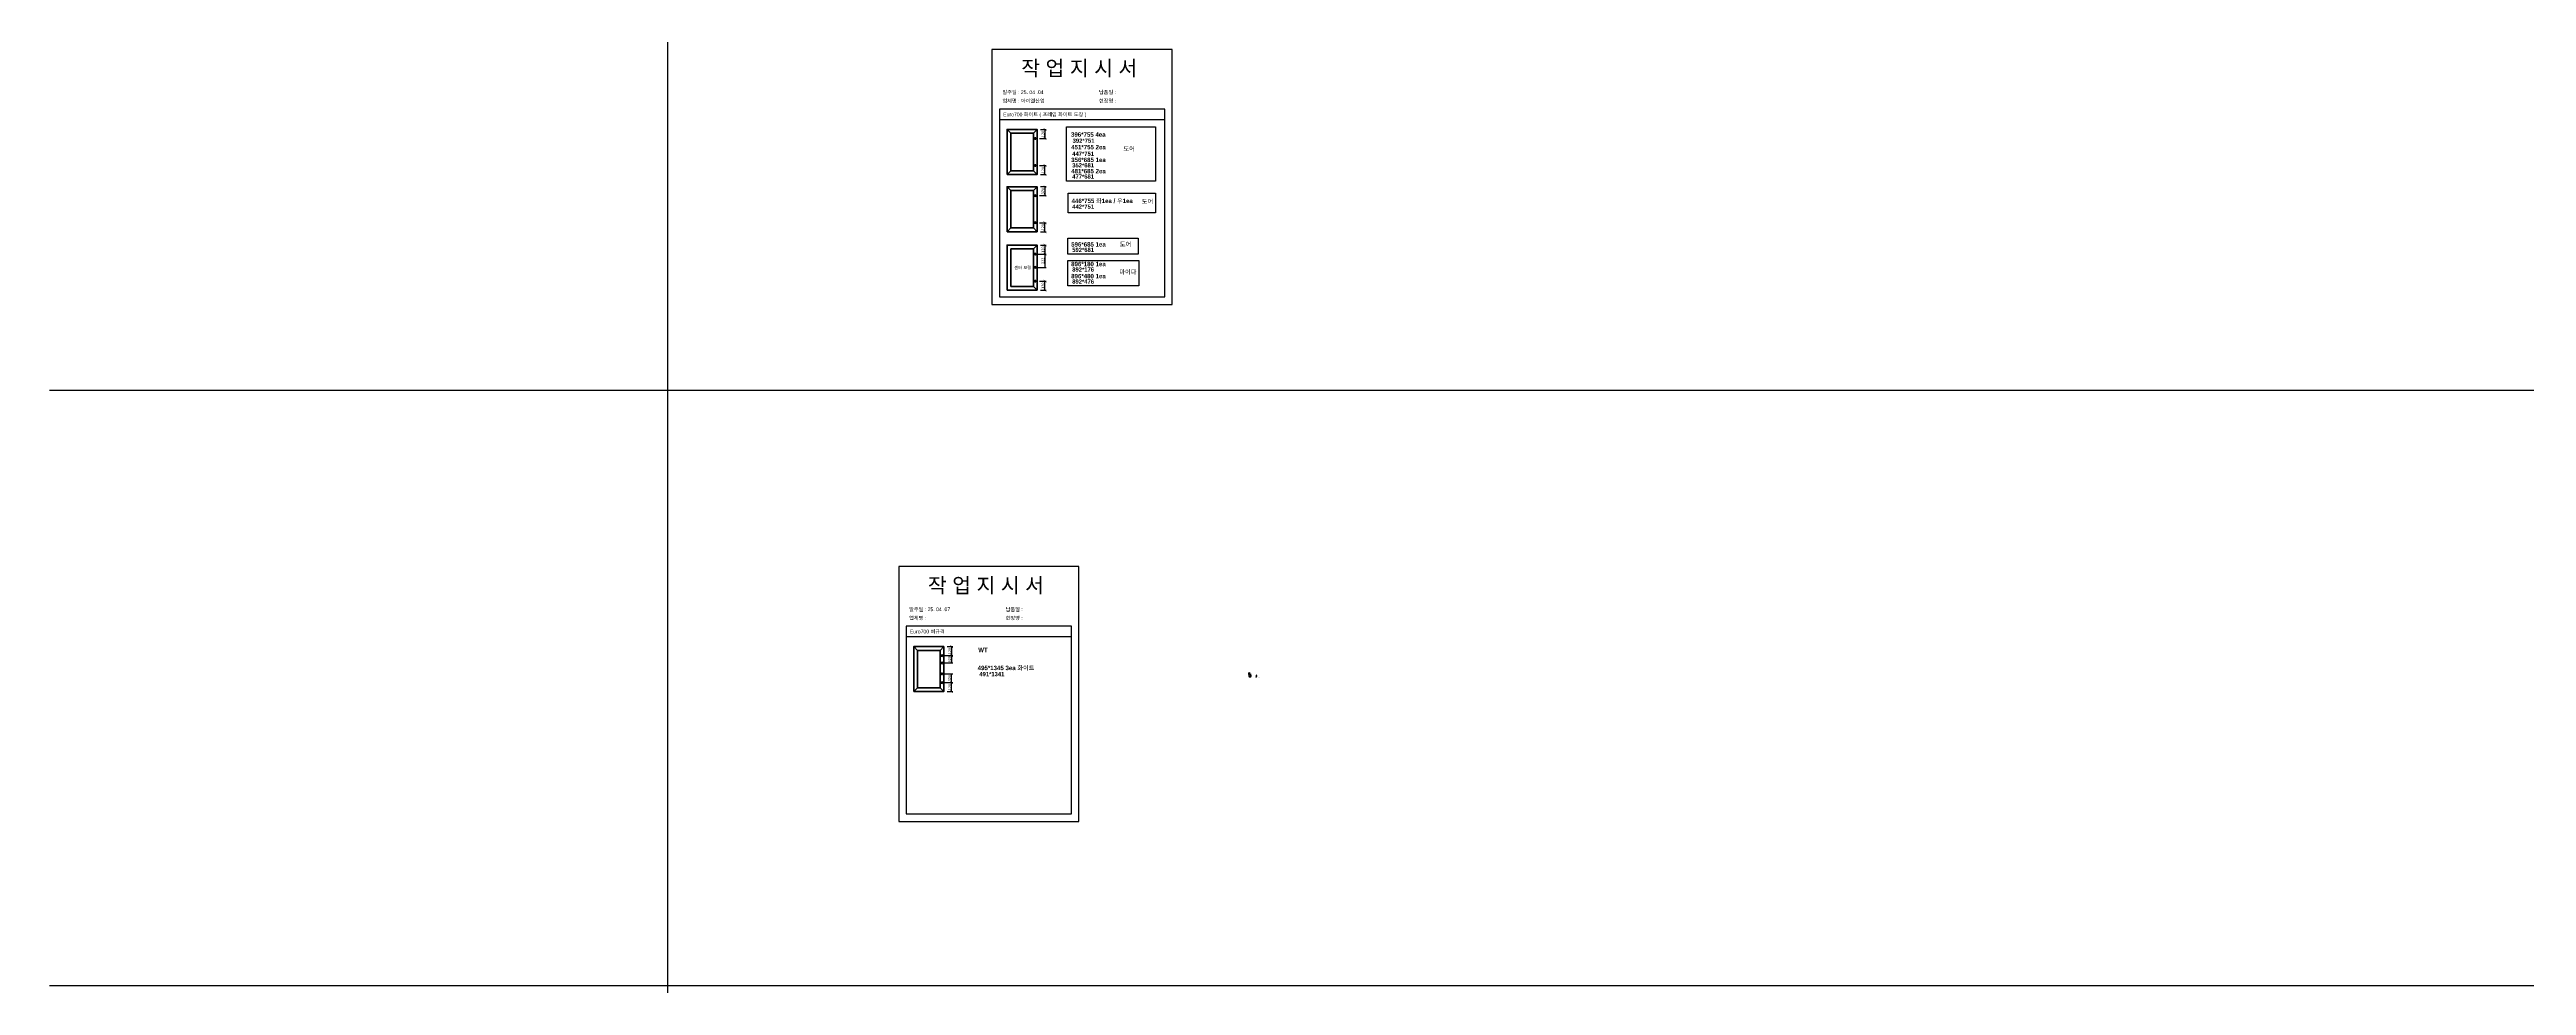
# Model space of a CAD drawing. Header units: millimetres. Extents: x -44117 to 256353, y -2095463 to 65325.
# Drawn here: x 104535 to 127628, y -54814 to -46088 of the extents above; entities that cross this region are included whole.
import ezdxf

# ---------------------------------------------------------------- set-up
doc = ezdxf.new("R2010")
doc.units = ezdxf.units.MM
doc.header["$LTSCALE"] = 10
doc.layers.add('Layer1', color=7, linetype='Continuous', lineweight=70)
doc.styles.add('H', font='NGULIM.TTF')
doc.dimstyles.new('ISO-25', dxfattribs={"dimtxt": 2.5, "dimasz": 2.5, "dimexe": 1, "dimexo": 1, "dimtad": 1, "dimtxsty": 'Standard', "dimblk": 'ARCHTICK', "dimcen": 2.5, "dimadec": 0, "dimazin": 0, "dimtfac": 1, "dimtmove": 0, "dimatfit": 3, "dimfxl": 0, "dimarcsym": 0})

# ---------------------------------------------------------------- blocks, each defined once
blk = doc.blocks.new('_ArchTick')
at = {"color": 0, "linetype": 'ByBlock', "const_width": 0.15}
blk.add_lwpolyline([(-0.5, -0.5), (0.5, 0.5)], dxfattribs=at)
blk = doc.blocks.new('*D2315')
at = {"color": 0, "lineweight": -2}
for p, q in [((113766, -47169), (113826, -47169)), ((113773, -47253), (113826, -47253)), ((113816, -47253), (113816, -47169))]:
    blk.add_line(p, q, dxfattribs=at)
at = {"layer": 'Defpoints', "color": 0}
for p in [(113736, -47169), (113743, -47253), (113816, -47169)]:
    blk.add_point(p, dxfattribs=at)
at = {"color": 0, "lineweight": -2, "xscale": 25, "yscale": 25, "zscale": 25}
for p, rotation in [((113816, -47169), 90), ((113816, -47253), 270)]:
    blk.add_blockref('_ArchTick', p, dxfattribs=dict(at, rotation=rotation))
at = {"color": 0, "insert": (113797, -47211), "char_height": 25, "attachment_point": 5, "rotation": 90}
blk.add_mtext('120', dxfattribs=at)
blk = doc.blocks.new('*D2316')
at = {"color": 0, "lineweight": -2}
for p, q in [((113773, -46833), (113826, -46833)), ((113816, -46833), (113816, -46917)), ((113766, -46917), (113826, -46917))]:
    blk.add_line(p, q, dxfattribs=at)
at = {"layer": 'Defpoints', "color": 0}
for p in [(113743, -46833), (113736, -46917), (113816, -46917)]:
    blk.add_point(p, dxfattribs=at)
at = {"color": 0, "lineweight": -2, "xscale": 25, "yscale": 25, "zscale": 25}
for p, rotation in [((113816, -46833), 90), ((113816, -46917), 270)]:
    blk.add_blockref('_ArchTick', p, dxfattribs=dict(at, rotation=rotation))
at = {"color": 0, "insert": (113797, -46875), "char_height": 25, "attachment_point": 5, "rotation": 90}
blk.add_mtext('120', dxfattribs=at)
blk = doc.blocks.new('*D2317')
at = {"color": 0, "lineweight": -2}
for p, q in [((113766, -47702), (113826, -47702)), ((113773, -47786), (113826, -47786)), ((113816, -47786), (113816, -47702))]:
    blk.add_line(p, q, dxfattribs=at)
at = {"layer": 'Defpoints', "color": 0}
for p in [(113736, -47702), (113743, -47786), (113816, -47702)]:
    blk.add_point(p, dxfattribs=at)
at = {"color": 0, "lineweight": -2, "xscale": 25, "yscale": 25, "zscale": 25}
for p, rotation in [((113816, -47702), 90), ((113816, -47786), 270)]:
    blk.add_blockref('_ArchTick', p, dxfattribs=dict(at, rotation=rotation))
at = {"color": 0, "insert": (113797, -47744), "char_height": 25, "attachment_point": 5, "rotation": 90}
blk.add_mtext('120', dxfattribs=at)
blk = doc.blocks.new('*D2318')
at = {"color": 0, "lineweight": -2}
for p, q in [((113766, -47450), (113826, -47450)), ((113773, -47366), (113826, -47366)), ((113816, -47366), (113816, -47450))]:
    blk.add_line(p, q, dxfattribs=at)
at = {"layer": 'Defpoints', "color": 0}
for p in [(113736, -47450), (113743, -47366), (113816, -47450)]:
    blk.add_point(p, dxfattribs=at)
at = {"color": 0, "lineweight": -2, "xscale": 25, "yscale": 25, "zscale": 25}
for p, rotation in [((113816, -47366), 90), ((113816, -47450), 270)]:
    blk.add_blockref('_ArchTick', p, dxfattribs=dict(at, rotation=rotation))
at = {"color": 0, "insert": (113797, -47408), "char_height": 25, "attachment_point": 5, "rotation": 90}
blk.add_mtext('370', dxfattribs=at)
blk = doc.blocks.new('*D2319')
at = {"color": 0, "lineweight": -2}
for p, q in [((113766, -48247), (113826, -48247)), ((113816, -48331), (113816, -48247)), ((113773, -48331), (113826, -48331))]:
    blk.add_line(p, q, dxfattribs=at)
at = {"layer": 'Defpoints', "color": 0}
for p in [(113736, -48247), (113816, -48247), (113743, -48331)]:
    blk.add_point(p, dxfattribs=at)
at = {"color": 0, "lineweight": -2, "xscale": 25, "yscale": 25, "zscale": 25}
for p, rotation in [((113816, -48247), 90), ((113816, -48331), 270)]:
    blk.add_blockref('_ArchTick', p, dxfattribs=dict(at, rotation=rotation))
at = {"color": 0, "insert": (113797, -48289), "char_height": 25, "attachment_point": 5, "rotation": 90}
blk.add_mtext('120', dxfattribs=at)
blk = doc.blocks.new('*D2320')
at = {"color": 0, "lineweight": -2}
for p, q in [((113766, -47995), (113826, -47995)), ((113773, -47911), (113826, -47911)), ((113816, -47911), (113816, -47995))]:
    blk.add_line(p, q, dxfattribs=at)
at = {"layer": 'Defpoints', "color": 0}
for p in [(113736, -47995), (113743, -47911), (113816, -47995)]:
    blk.add_point(p, dxfattribs=at)
at = {"color": 0, "lineweight": -2, "xscale": 25, "yscale": 25, "zscale": 25}
for p, rotation in [((113816, -47911), 90), ((113816, -47995), 270)]:
    blk.add_blockref('_ArchTick', p, dxfattribs=dict(at, rotation=rotation))
at = {"color": 0, "insert": (113797, -47953), "char_height": 25, "attachment_point": 5, "rotation": 90}
blk.add_mtext('120', dxfattribs=at)
blk = doc.blocks.new('*D2321')
at = {"color": 0, "lineweight": -2}
for p, q in [((113740, -47995), (113826, -47995)), ((113816, -47995), (113816, -48119)), ((113740, -48119), (113826, -48119))]:
    blk.add_line(p, q, dxfattribs=at)
at = {"layer": 'Defpoints', "color": 0}
for p in [(113725, -47995), (113725, -48119), (113816, -48119)]:
    blk.add_point(p, dxfattribs=at)
at = {"color": 0, "lineweight": -2, "xscale": 10, "yscale": 10, "zscale": 10}
for p, rotation in [((113816, -47995), 90), ((113816, -48119), 270)]:
    blk.add_blockref('_ArchTick', p, dxfattribs=dict(at, rotation=rotation))
at = {"color": 0, "insert": (113797, -48057), "char_height": 25, "attachment_point": 5, "rotation": 90}
blk.add_mtext('222', dxfattribs=at)
blk = doc.blocks.new('*D2322')
at = {"color": 0, "lineweight": -2}
for p, q in [((112896, -51990), (112956, -51990)), ((112903, -52074), (112956, -52074)), ((112946, -52074), (112946, -51990))]:
    blk.add_line(p, q, dxfattribs=at)
at = {"layer": 'Defpoints', "color": 0}
for p in [(112866, -51990), (112873, -52074), (112946, -51990)]:
    blk.add_point(p, dxfattribs=at)
at = {"color": 0, "lineweight": -2, "xscale": 25, "yscale": 25, "zscale": 25}
for p, rotation in [((112946, -51990), 90), ((112946, -52074), 270)]:
    blk.add_blockref('_ArchTick', p, dxfattribs=dict(at, rotation=rotation))
at = {"color": 0, "insert": (112927, -52032), "char_height": 25, "attachment_point": 5, "rotation": 90}
blk.add_mtext('120', dxfattribs=at)
blk = doc.blocks.new('*D2323')
at = {"color": 0, "lineweight": -2}
for p, q in [((112903, -51654), (112956, -51654)), ((112946, -51654), (112946, -51738)), ((112896, -51738), (112956, -51738))]:
    blk.add_line(p, q, dxfattribs=at)
at = {"layer": 'Defpoints', "color": 0}
for p in [(112873, -51654), (112866, -51738), (112946, -51738)]:
    blk.add_point(p, dxfattribs=at)
at = {"color": 0, "lineweight": -2, "xscale": 25, "yscale": 25, "zscale": 25}
for p, rotation in [((112946, -51654), 90), ((112946, -51738), 270)]:
    blk.add_blockref('_ArchTick', p, dxfattribs=dict(at, rotation=rotation))
at = {"color": 0, "insert": (112927, -51696), "char_height": 25, "attachment_point": 5, "rotation": 90}
blk.add_mtext('120', dxfattribs=at)
blk = doc.blocks.new('*D2324')
at = {"color": 0, "lineweight": -2}
for p, q in [((112881, -51738), (112956, -51738)), ((112881, -51807), (112956, -51807)), ((112946, -51738), (112946, -51807))]:
    blk.add_line(p, q, dxfattribs=at)
at = {"layer": 'Defpoints', "color": 0}
for p in [(112866, -51738), (112866, -51807), (112946, -51807)]:
    blk.add_point(p, dxfattribs=at)
at = {"color": 0, "lineweight": -2, "xscale": 10, "yscale": 10, "zscale": 10}
for p, rotation in [((112946, -51738), 90), ((112946, -51807), 270)]:
    blk.add_blockref('_ArchTick', p, dxfattribs=dict(at, rotation=rotation))
at = {"color": 0, "insert": (112927, -51773), "char_height": 25, "attachment_point": 5, "rotation": 90}
blk.add_mtext('320', dxfattribs=at)
blk = doc.blocks.new('*D2325')
at = {"color": 0, "lineweight": -2}
for p, q in [((112881, -51908), (112956, -51908)), ((112946, -51990), (112946, -51908)), ((112881, -51990), (112956, -51990))]:
    blk.add_line(p, q, dxfattribs=at)
at = {"layer": 'Defpoints', "color": 0}
for p in [(112866, -51908), (112946, -51908), (112866, -51990)]:
    blk.add_point(p, dxfattribs=at)
at = {"color": 0, "lineweight": -2, "xscale": 10, "yscale": 10, "zscale": 10}
for p, rotation in [((112946, -51908), 90), ((112946, -51990), 270)]:
    blk.add_blockref('_ArchTick', p, dxfattribs=dict(at, rotation=rotation))
at = {"color": 0, "insert": (112927, -51949), "char_height": 25, "attachment_point": 5, "rotation": 90}
blk.add_mtext('320', dxfattribs=at)

msp = doc.modelspace()

# ---------------------------------------------------------------- linework, layer by layer
for p, q in [((114932.00732, -46642.69888), (113392.00732, -46642.69888)), ((114932.00732, -46742.69888), (113392.00732, -46742.69888)), ((114061.98984, -51464.04576), (112521.98984, -51464.04576)), ((114061.98984, -51564.04576), (112521.98984, -51564.04576)), ((115718.16994, -51915.45777), (115718.16994, -51900.45777)), ((115718.16994, -51915.45777), (115718.16994, -51933.45777)), ((115718.66994, -51899.95777), (115725.66994, -51899.95777)), ((115719.56994, -51902.95777), (115719.56994, -51913.95777)), ((115735.66994, -51913.95777), (115719.56994, -51913.95777)), ((115719.66994, -51934.95777), (115735.66994, -51934.95777)), ((115725.66994, -51902.45777), (115720.06994, -51902.45777)), ((115726.16994, -51900.45777), (115726.16994, -51901.95777)), ((115729.66994, -51920.65777), (115729.66994, -51915.45777)), ((115729.66994, -51915.45777), (115737.16994, -51915.45777)), ((115736.86994, -51920.65777), (115729.66994, -51920.65777)), ((115737.16994, -51915.45777), (115737.16994, -51915.45777)), ((115737.16994, -51933.45777), (115737.16994, -51920.95777)), ((115788.66646, -51938.12552), (115782.56571, -51938.12552)), ((115787.96571, -51922.02552), (115783.46571, -51922.02552)), ((115783.46571, -51922.02552), (115783.46571, -51932.22552)), ((115783.46571, -51932.22552), (115787.96571, -51932.22552)), ((115788.86571, -51933.42552), (115783.46571, -51933.42552)), ((115783.46571, -51933.42552), (115783.46571, -51937.12552)), ((115783.46571, -51937.12552), (115788.86552, -51937.12552)), ((115783.66571, -51920.82552), (115788.86571, -51920.82552)), ((115787.96571, -51923.72552), (115787.96571, -51922.02552)), ((115787.96571, -51932.22552), (115787.96571, -51930.82552)), ((115788.66571, -51924.22552), (115788.46571, -51924.22552)), ((115788.46571, -51930.32552), (115788.66571, -51930.32552)), ((115789.16571, -51921.12552), (115789.16571, -51923.72552)), ((115789.16571, -51930.82552), (115789.16571, -51933.12552)), ((115789.16571, -51937.42571), (115789.16571, -51937.62584))]:
    msp.add_line(p, q)
at = {"color": 1}
for p, q in [((104535.41959, -49263.72375), (196804.56645, -49263.72375)), ((104535.41959, -54813.98423), (196804.56645, -54813.98423))]:
    msp.add_line(p, q, dxfattribs=at)
for p in [(110300.49669, 21924.9366), (110300.49669, 14161.07811), (110300.49669, 18584.38997), (110300.49669, 10820.53148), (110300.49669, 18627.87121), (110300.49669, 10864.01272), (110300.49669, 15287.32457), (110300.49669, 7523.46608), (110300.49669, 3746.75115), (110300.49669, 21924.9366), (110300.49669, 14161.07811), (110300.49669, 18584.38997), (110300.49669, 10820.53148), (110300.49669, 18627.87121), (110300.49669, 10864.01272), (110300.49669, 15287.32457), (110300.49669, 7523.46608), (110300.49669, 3746.75115), (110300.49669, 21924.9366), (110300.49669, 14161.07811), (110300.49669, 18584.38997), (110300.49669, 10820.53148), (110300.49669, 18627.87121), (110300.49669, 10864.01272), (110300.49669, 15287.32457), (110300.49669, 7523.46608), (110300.49669, 3746.75115), (110300.49669, 21924.9366), (110300.49669, 14161.07811), (110300.49669, 18584.38997), (110300.49669, 10820.53148), (110300.49669, 18627.87121), (110300.49669, 10864.01272), (110300.49669, 15287.32457), (110300.49669, 7523.46608), (110300.49669, 3746.75115), (110300.49669, 21924.9366), (110300.49669, 14161.07811), (110300.49669, 18584.38997), (110300.49669, 10820.53148), (110300.49669, 18627.87121), (110300.49669, 10864.01272), (110300.49669, 15287.32457), (110300.49669, 7523.46608), (110300.49669, 3746.75115), (110300.49669, 21924.9366), (110300.49669, 14161.07811), (110300.49669, 18584.38997), (110300.49669, 10820.53148), (110300.49669, 18627.87121), (110300.49669, 10864.01272), (110300.49669, 15287.32457), (110300.49669, 7523.46608), (110300.49669, 3746.75115), (110300.49669, 21924.9366), (110300.49669, 14161.07811), (110300.49669, 18584.38997), (110300.49669, 10820.53148), (110300.49669, 18627.87121), (110300.49669, 10864.01272), (110300.49669, 15287.32457), (110300.49669, 7523.46608), (110300.49669, 3746.75115), (110300.49669, 21924.9366), (110300.49669, 14161.07811), (110300.49669, 18584.38997), (110300.49669, 10820.53148), (110300.49669, 18627.87121), (110300.49669, 10864.01272), (110300.49669, 15287.32457), (110300.49669, 7523.46608), (110300.49669, 3746.75115), (110300.49669, 21924.9366), (110300.49669, 14161.07811), (110300.49669, 18584.38997), (110300.49669, 10820.53148), (110300.49669, 18627.87121), (110300.49669, 10864.01272), (110300.49669, 15287.32457), (110300.49669, 7523.46608), (110300.49669, 3746.75115), (110300.49669, 21924.9366), (110300.49669, 14161.07811), (110300.49669, 18584.38997), (110300.49669, 10820.53148), (110300.49669, 18627.87121), (110300.49669, 10864.01272), (110300.49669, 15287.32457), (110300.49669, 7523.46608), (110300.49669, 3746.75115), (110300.49669, 12702.87182), (110300.49669, 4939.01333), (110300.49669, 9362.32519), (110300.49669, 1598.4667), (110300.49669, 9405.80642), (110300.49669, 1641.94794), (110300.49669, 6065.25979), (110300.49669, -1698.5987), (110300.49669, -5475.31363), (110300.49669, 12702.87182), (110300.49669, 4939.01333), (110300.49669, 9362.32519), (110300.49669, 1598.4667), (110300.49669, 9405.80642), (110300.49669, 1641.94794), (110300.49669, 6065.25979), (110300.49669, -1698.5987), (110300.49669, -5475.31363), (110300.49669, 12702.87182), (110300.49669, 4939.01333), (110300.49669, 9362.32519), (110300.49669, 1598.4667), (110300.49669, 9405.80642), (110300.49669, 1641.94794), (110300.49669, 6065.25979), (110300.49669, -1698.5987), (110300.49669, -5475.31363), (110300.49669, 12702.87182), (110300.49669, 4939.01333), (110300.49669, 9362.32519), (110300.49669, 1598.4667), (110300.49669, 9405.80642), (110300.49669, 1641.94794), (110300.49669, 6065.25979), (110300.49669, -1698.5987), (110300.49669, -5475.31363), (110300.49669, 12702.87182), (110300.49669, 4939.01333), (110300.49669, 9362.32519), (110300.49669, 1598.4667), (110300.49669, 9405.80642), (110300.49669, 1641.94794), (110300.49669, 6065.25979), (110300.49669, -1698.5987), (110300.49669, -5475.31363)]:
    msp.add_xline(p, (0, 1), dxfattribs=at)
for points in [[(113322.00732, -48463.52916), (115002.00732, -48463.52916), (115002.00732, -46087.52916), (113322.00732, -46087.52916)], [(114016.53303, -46809.68184), (114846.39003, -46809.68184), (114846.39003, -47315.41186), (114016.53303, -47315.41186)], [(114032.62444, -47425.75296), (114846.39003, -47425.75296), (114846.39003, -47609.65479), (114032.62444, -47609.65479)], [(114030.03832, -47845.71003), (114685.18858, -47845.71003), (114685.18858, -47995.13026), (114030.03832, -47995.13026)], [(114029.67914, -48054.66489), (114689.67837, -48054.66489), (114689.67837, -48291.72584), (114029.67914, -48291.72584)], [(112451.98984, -53284.87603), (114131.98984, -53284.87603), (114131.98984, -50908.87603), (112451.98984, -50908.87603)]]:
    msp.add_lwpolyline(points, close=True)
for points in [[(113392.00732, -46642.69888), (113392.00732, -48393.52916), (114932.00732, -48393.52916), (114932.00732, -46642.69888)], [(112521.98984, -51464.04576), (112521.98984, -53214.87603), (114061.98984, -53214.87603), (114061.98984, -51464.04576)]]:
    msp.add_lwpolyline(points)
msp.add_lwpolyline([(115721.41994, -51929.75777, 1), (115721.41994, -51928.25777), (115719.66994, -51928.25777), (115719.66994, -51915.45777), (115728.16994, -51915.45777), (115728.16994, -51922.15777), (115735.66994, -51922.15777), (115735.66994, -51928.25777), (115733.91994, -51928.25777, 1), (115733.91994, -51929.75777), (115735.66994, -51929.75777), (115735.66994, -51933.45777), (115719.66994, -51933.45777), (115719.66994, -51929.75777)], format="xyb", close=True)
for centre, radius, start, end in [((115718.66994, -51900.45777), 0.5, 90, 180), ((115719.66994, -51933.45777), 1.5, 180, 270), ((115720.06994, -51902.95777), 0.5, 90, 180), ((115725.66994, -51900.45777), 0.5, 0, 90), ((115725.66994, -51901.95777), 0.5, 270, 0), ((115735.66994, -51915.45777), 1.5, 0, 90), ((115735.66994, -51933.45777), 1.5, 270, 0), ((115736.86994, -51920.95777), 0.3, 359.999999999, 89.999999999), ((115782.56571, -51937.82552), 0.3, 179.999999999, 269.999999999), ((115788.46571, -51923.72552), 0.5, 180, 270), ((115788.46571, -51930.82552), 0.5, 90, 180), ((115788.66646, -51937.62628), 0.49924, 269.876922996, 0.050980132), ((115788.66571, -51923.72552), 0.5, 270, 0), ((115788.66571, -51930.82552), 0.5, 0, 90), ((115788.86552, -51937.42571), 0.30019, 0.000000001, 90.000000001), ((115788.86571, -51921.12552), 0.3, 360, 90), ((115788.86571, -51933.12552), 0.3, 269.999999999, 359.999999999)]:
    msp.add_arc(centre, radius, start, end)
at = {"layer": 'Layer1'}
for p, q in [((113497.8364, -46867.95378), (113462.8364, -46832.95378)), ((113707.8364, -46867.95378), (113742.8364, -46832.95378)), ((113725.3364, -46906.45378), (113725.3364, -46927.45378)), ((113497.8364, -47217.95378), (113462.8364, -47252.95378)), ((113742.8364, -47252.95378), (113707.8364, -47217.95378)), ((113735.8364, -47168.95378), (113714.8364, -47168.95378)), ((113725.3364, -47158.45378), (113725.3364, -47179.45378)), ((113497.8364, -47401.26908), (113462.8364, -47366.26908)), ((113707.8364, -47401.26908), (113742.8364, -47366.26908)), ((113725.3364, -47439.76908), (113725.3364, -47460.76908)), ((113497.8364, -47751.26908), (113462.8364, -47786.26908)), ((113742.8364, -47786.26908), (113707.8364, -47751.26908)), ((113735.8364, -47702.26908), (113714.8364, -47702.26908)), ((113725.3364, -47691.76908), (113725.3364, -47712.76908)), ((113707.8364, -47946.07825), (113742.8364, -47911.07825)), ((113725.3364, -47984.57825), (113725.3364, -48005.57825)), ((113735.8364, -48247.07825), (113714.8364, -48247.07825)), ((113725.3364, -48108.49647), (113725.3364, -48129.49647)), ((113725.3364, -48236.57825), (113725.3364, -48257.57825)), ((113742.8364, -48331.07825), (113707.8364, -48296.07825)), ((112627.81892, -51689.30065), (112592.81892, -51654.30065)), ((112837.81892, -51689.30065), (112872.81892, -51654.30065)), ((112865.81892, -51807.14657), (112844.81892, -51807.14657)), ((112865.81892, -51908.42993), (112844.81892, -51908.42993)), ((112855.31892, -51727.80065), (112855.31892, -51748.80065)), ((112855.31892, -51796.64657), (112855.31892, -51817.64657)), ((112855.31892, -51897.92993), (112855.31892, -51918.92993)), ((112627.81892, -52039.30065), (112592.81892, -52074.30065)), ((112872.81892, -52074.30065), (112837.81892, -52039.30065)), ((112865.81892, -51990.30065), (112844.81892, -51990.30065)), ((112855.31892, -51979.80065), (112855.31892, -52000.80065))]:
    msp.add_line(p, q, dxfattribs=at)
for points in [[(113462.8364, -47252.95378), (113742.8364, -47252.95378), (113742.8364, -46832.95378), (113462.8364, -46832.95378)], [(113497.8364, -47217.95378), (113707.8364, -47217.95378), (113707.8364, -46867.95378), (113497.8364, -46867.95378)], [(113735.8364, -46916.95378), (113714.8364, -46916.95378)], [(113462.8364, -47786.26908), (113742.8364, -47786.26908), (113742.8364, -47366.26908), (113462.8364, -47366.26908)], [(113497.8364, -47751.26908), (113707.8364, -47751.26908), (113707.8364, -47401.26908), (113497.8364, -47401.26908)], [(113735.8364, -47450.26908), (113714.8364, -47450.26908)], [(113462.8364, -48331.07825), (113742.8364, -48331.07825), (113742.8364, -47911.07825), (113462.8364, -47911.07825)], [(113497.8364, -48296.07825), (113707.8364, -48296.07825), (113707.8364, -47946.07825), (113497.8364, -47946.07825)], [(113735.8364, -47995.07825), (113714.8364, -47995.07825)], [(113735.8364, -48118.99647), (113714.8364, -48118.99647)], [(112592.81892, -52074.30065), (112872.81892, -52074.30065), (112872.81892, -51654.30065), (112592.81892, -51654.30065)], [(112627.81892, -52039.30065), (112837.81892, -52039.30065), (112837.81892, -51689.30065), (112627.81892, -51689.30065)], [(112865.81892, -51738.30065), (112844.81892, -51738.30065)]]:
    msp.add_lwpolyline(points, close=True, dxfattribs=at)
for centre in [(113725.3364, -46916.95378), (113725.3364, -47168.95378), (113725.3364, -47450.26908), (113725.3364, -47702.26908), (113725.3364, -47995.07825), (113725.3364, -48118.99647), (113725.3364, -48247.07825), (112855.31892, -51738.30065), (112855.31892, -51807.14657), (112855.31892, -51908.42993), (112855.31892, -51990.30065)]:
    msp.add_circle(centre, 7, dxfattribs=at)

# ---------------------------------------------------------------- texts
at = {"lineweight": -3, "style": 'H'}
msp.add_text('FULL SIZE', height=2.299208, dxfattribs=at).set_placement((115799.07888, -51947.1018))
at = {"attachment_point": 1}
for s, width, gutter_width, heights, insert, char_height in [('{\\fGulim|b0|i0|c129|p50;작 업 지 시 서}', 3307.3198183, 12.5, [-155.84554], (113594.81392, -46191.69167), 140), ('{\\fGulim|b0|i0|c129|p50;업체명 : 아이엘산업}', 3307.3198183, 12.5, [38.2735], (113419.60457, -46549.06827), 34.3), ('{\\fGulim|b0|i0|c129|p50;발주일 : 25. 04 .04}', 3307.3198183, 12.5, [34.50412], (113419.60457, -46468.41209), 34.3), ('{\\fGulim|b0|i0|c129|p50;현장명 : }', 3307.3198183, 12.5, [-38.2735], (114319.58255, -46549.06827), 34.3), ('{\\fGulim|b0|i0|c129|p50;납품일 :}', 3307.3198183, 12.5, [-37.67976], (114319.58255, -46468.41209), 34.3), ('{\\fGulim|b0|i0|c129|p50;Euro700 화이트 ( 프레임 화이트 도장 )}', 3307.3198183, 12.5, [-43.16045], (113426.64677, -46675.73437), 34.3), ('{\\fGulim|b1|i0|c129|p50;\\P396*755 4ea}', 2645.8558546, 10, [-110.90333], (114058.73159, -46790.78878), 41.16), ('{\\fGulim|b1|i0|c129|p50;\\P451*755 2ea}', 2645.8558546, 10, [-110.90333], (114060.36702, -46908.48572), 41.16), ('{\\fGulim|b1|i0|c129|p50;\\P356*685 1ea}', 2645.8558546, 10, [-110.90333], (114060.36702, -47027.01619), 41.16), ('{\\fGulim|b1|i0|c129|p50;도어}', 2645.8558546, 10, [-45.73333], (114548.0131, -46992.54058), 41.16), ('{\\fGulim|b1|i0|c129|p50;\\P481*685 2ea}', 2645.8558546, 10, [-110.90333], (114060.36702, -47132.07729), 41.16), ('{\\fGulim|b1|i0|c129|p50;446*755 좌1ea / 우1ea}', 2645.8558546, 10, [52.00655], (114064.34636, -47478.11253), 41.16), ('{\\fGulim|b1|i0|c129|p50;도어}', 2645.8558546, 10, [-45.73333], (114718.41303, -47483.35665), 41.16), ('{\\fGulim|b1|i0|c129|p50;\\P596*685 1ea}', 2645.8558546, 10, [-110.90333], (114060.36702, -47815.10018), 41.16), ('{\\fGulim|b1|i0|c129|p50;도어}', 2645.8558546, 10, [-45.73333], (114513.82225, -47881.90639), 41.16), ('{\\fGulim|b1|i0|c129|p50;센터 보링}', 1852.0990982, 7, [-32.08956], (113528.66518, -48106.33766), 28.812), ('{\\fGulim|b1|i0|c129|p50;\\P896*180 1ea}', 2645.8558546, 10, [-110.90333], (114060.36702, -47998.13997), 41.16), ('{\\fGulim|b1|i0|c129|p50;\\P896*480 1ea}', 2645.8558546, 10, [-110.90333], (114060.36702, -48110.77984), 41.16), ('{\\fGulim|b1|i0|c129|p50;마이다}', 2645.8558546, 10, [-45.73333], (114509.2247, -48140.80569), 41.16), ('{\\fGulim|b0|i0|c129|p50;작 업 지 시 서}', 3307.3198183, 12.5, [-155.84554], (112724.79644, -51013.03855), 140), ('{\\fGulim|b0|i0|c129|p50;업체명 : }', 3307.3198183, 12.5, [36.11279], (112549.58709, -51370.41514), 34.3), ('{\\fGulim|b0|i0|c129|p50;발주일 : 25. 04 .07}', 3307.3198183, 12.5, [34.50412], (112549.58709, -51289.75897), 34.3), ('{\\fGulim|b0|i0|c129|p50;Euro700 비규격}', 3307.3198183, 12.5, [-38.22783], (112556.62929, -51497.08124), 34.3), ('{\\fGulim|b0|i0|c129|p50;현장명 : }', 3307.3198183, 12.5, [-38.2735], (113449.56507, -51370.41514), 34.3), ('{\\fGulim|b0|i0|c129|p50;납품일 :}', 3307.3198183, 12.5, [-37.67976], (113449.56507, -51289.75897), 34.3), ('{\\fGulim|b1|i0|c129|p50;WT}', 2645.8558546, 10, [-42.30333], (113193.99618, -51665.23049), 41.16), ('{\\fGulim|b1|i0|c129|p50;\\P495*1345 3ea 화이트}', 2645.8558546, 10, [-114.33333], (113188.71411, -51764.24977), 41.16)]:
    msp.add_mtext_dynamic_manual_height_columns(s, width=width, gutter_width=gutter_width, heights=heights, dxfattribs=dict(at, insert=insert, char_height=char_height))
at = {"color": 1, "char_height": 39.5136, "attachment_point": 1}
for s, heights, insert in [('{\\fGulim|b1|i0|c129|p50;447*751}', [-40.6112], (114070.16623, -47039.57948)), ('{\\fGulim|b1|i0|c129|p50;392*751}', [-40.6112], (114073.76419, -46917.69583)), ('{\\fGulim|b1|i0|c129|p50;477*681}', [-40.6112], (114070.16623, -47252.39556)), ('{\\fGulim|b1|i0|c129|p50;352*681}', [-40.6112], (114070.16623, -47147.33446)), ('{\\fGulim|b1|i0|c129|p50;442*751}', [35.32554], (114070.35659, -47532.52893)), ('{\\fGulim|b1|i0|c129|p50;592*681}', [-40.6112], (114070.16623, -47935.41845)), ('{\\fGulim|b1|i0|c129|p50;892*176}', [-40.6112], (114070.16623, -48118.45824)), ('{\\fGulim|b1|i0|c129|p50;892*476}', [-40.6112], (114070.16623, -48231.09811)), ('{\\fGulim|b1|i0|c129|p50;491*1341}', [-40.6112], (113203.74671, -51891.15682))]:
    msp.add_mtext_dynamic_manual_height_columns(s, width=2540.0216204, gutter_width=9.6, heights=heights, dxfattribs=dict(at, insert=insert))

# ---------------------------------------------------------------- dimensions: what is measured, and where the dimension line sits
for base, p1, p2, text, picture, middle in [((113816.22812, -46916.95378), (113742.8364, -46832.95378), (113735.8364, -46916.95378), '120', '*D2316', (113797.47812, -46874.95378)), ((113816.22812, -47168.95378), (113742.8364, -47252.95378), (113735.8364, -47168.95378), '120', '*D2315', (113797.47812, -47210.95378)), ((113816.22812, -47450.26908), (113742.8364, -47366.26908), (113735.8364, -47450.26908), '370', '*D2318', (113797.47812, -47408.26908)), ((113816.22812, -47702.26908), (113742.8364, -47786.26908), (113735.8364, -47702.26908), '120', '*D2317', (113797.47812, -47744.26908)), ((113816.22812, -47995.07825), (113742.8364, -47911.07825), (113735.8364, -47995.07825), '120', '*D2320', (113797.47812, -47953.07825)), ((113816.22812, -48247.07825), (113742.8364, -48331.07825), (113735.8364, -48247.07825), '120', '*D2319', (113797.47812, -48289.07825)), ((112946.21064, -51738.30065), (112872.81892, -51654.30065), (112865.81892, -51738.30065), '120', '*D2323', (112927.46064, -51696.30065)), ((112946.21064, -51990.30065), (112872.81892, -52074.30065), (112865.81892, -51990.30065), '120', '*D2322', (112927.46064, -52032.30065))]:
    dim = msp.add_linear_dim(base=base, p1=p1, p2=p2, angle=90, text=text, dimstyle='ISO-25', override={"dimscale": 10, "dimexo": 3, "dimtxsty": 'Standard'})
    dim.commit()
    dim.dimension.update_dxf_attribs({"geometry": picture, "text_midpoint": middle})
for base, p1, p2, text, picture, middle in [((113816.22812, -48118.99647), (113725.3364, -47995.07825), (113725.3364, -48118.99647), '222', '*D2321', (113816.22812, -48057.03736)), ((112946.21064, -51807.14657), (112865.81892, -51738.30065), (112865.81892, -51807.14657), '320', '*D2324', (112946.21064, -51772.72361)), ((112946.21064, -51908.42993), (112865.81892, -51990.30065), (112865.81892, -51908.42993), '320', '*D2325', (112946.21064, -51949.36529))]:
    dim = msp.add_linear_dim(base=base, p1=p1, p2=p2, angle=90, text=text, dimstyle='ISO-25', override={"dimscale": 10, "dimasz": 1, "dimexo": 1.5, "dimtxsty": 'Standard'})
    dim.commit()
    dim.dimension.update_dxf_attribs({"geometry": picture, "text_midpoint": middle, "dimtype": 160})

doc.saveas('drawing.dxf')
